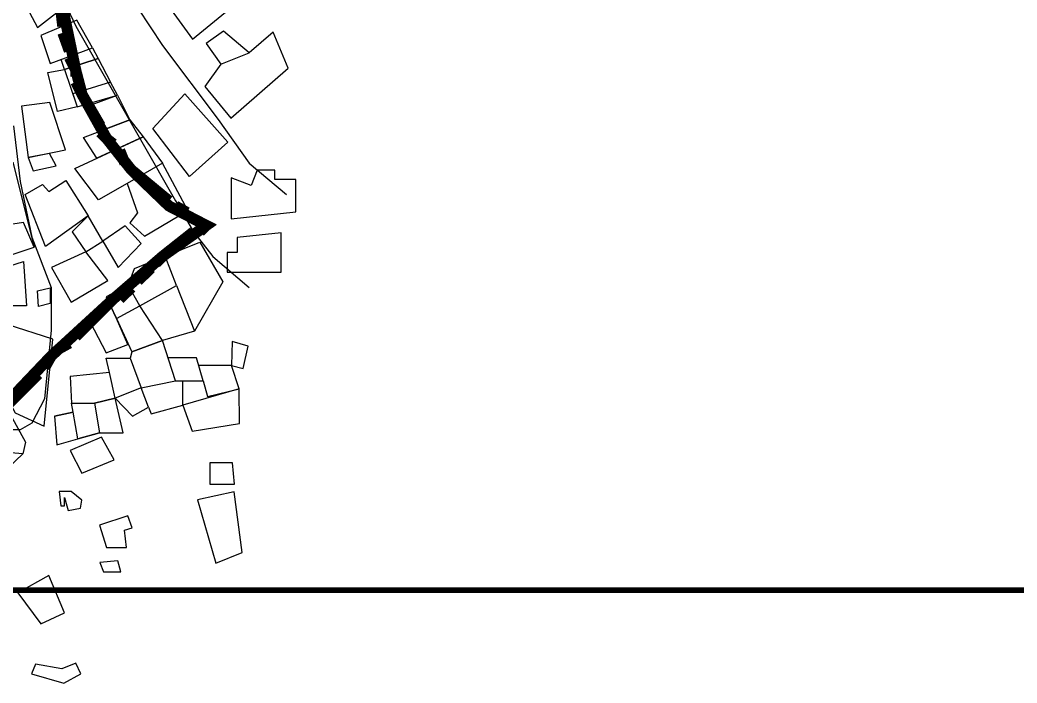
# Model space of a CAD drawing. Header units: millimetres. Extents: x -3588 to 75209, y -3737 to 38254.
# Drawn here: x 6779.7 to 6997.3, y 5607.1 to 5751.9 of the extents above; entities that cross this region are included whole.
import ezdxf

# ---------------------------------------------------------------- set-up
doc = ezdxf.new("R2010")
doc.units = ezdxf.units.MM
doc.layers.add('P', color=253, linetype='Continuous')

msp = doc.modelspace()

# ---------------------------------------------------------------- linework, layer by layer
at = {"color": 100}
for points in [[(6781.96, 5758.603), (6780.091, 5756.83), (6783.548, 5750.203), (6791.021, 5755.99), (6782.707, 5770.177), (6777.102, 5768.217), (6781.96, 5758.603), (6777.102, 5768.217), (6777.102, 5771.204), (6775.327, 5771.204), (6775.327, 5774.284), (6778.41, 5774.284), (6776.822, 5775.871), (6781.212, 5774.097), (6782.707, 5770.177)], [(6784.26, 5748.431), (6786.32, 5742.324), (6795.54, 5745.744), (6792.152, 5751.816), (6784.26, 5748.431), (6786.32, 5742.324), (6795.54, 5745.744), (6796.793, 5743.413), (6789.432, 5741.063), (6788.699, 5743.207)], [(6789.432, 5741.063), (6796.793, 5743.413), (6799.487, 5738.272), (6791.249, 5735.749), (6792.233, 5732.873), (6800.969, 5735.405), (6799.487, 5738.272)], [(6785.778, 5740.38), (6789.432, 5741.063), (6792.233, 5732.873), (6787.895, 5731.849), (6785.778, 5740.38)], [(6793.893, 5732.814), (6800.969, 5735.405), (6803.683, 5730.037), (6797.367, 5727.628), (6793.893, 5732.814)]]:
    msp.add_lwpolyline(points, dxfattribs=at)
at = {"color": 132}
for points in [[(6812.118, 5754.879), (6817.366, 5747.685), (6826.152, 5754.879), (6820.783, 5760.61), (6812.118, 5754.879)], [(6820.367, 5746.719), (6823.564, 5742.194), (6820.041, 5737.343), (6825.726, 5730.398), (6838.203, 5741.291), (6834.932, 5749.158), (6829.724, 5744.68), (6824.152, 5749.401), (6820.367, 5746.719), (6823.564, 5742.194), (6829.724, 5744.68)], [(6808.734, 5728.137), (6815.714, 5735.689), (6825.038, 5725.188), (6816.705, 5717.691), (6808.734, 5728.137)], [(6780.023, 5733.05), (6781.524, 5721.86), (6789.657, 5723.485), (6786.216, 5733.8), (6780.023, 5733.05)], [(6793.605, 5726.194), (6803.683, 5730.037), (6806.584, 5726.35), (6796.482, 5721.643), (6793.605, 5726.194)], [(6803.074, 5716.163), (6796.833, 5712.61), (6791.709, 5719.42), (6806.584, 5726.35), (6810.846, 5720.589)], [(6781.524, 5721.86), (6782.583, 5718.914), (6787.584, 5719.973), (6786.169, 5722.704), (6781.524, 5721.86)], [(6803.074, 5716.163), (6805.331, 5709.734), (6803.726, 5707.59), (6806.918, 5704.64), (6816.362, 5710.235), (6810.846, 5720.589), (6803.074, 5716.163)], [(6825.802, 5717.367), (6825.802, 5708.438), (6839.938, 5709.975), (6839.938, 5717.001), (6835.324, 5717.001), (6835.324, 5719.05), (6831.442, 5719.05), (6830.197, 5715.683), (6825.802, 5717.367)], [(6780.882, 5713.74), (6784.637, 5715.912), (6786.004, 5714.398), (6789.741, 5716.817), (6794.598, 5709.078), (6785.3, 5702.413), (6780.882, 5713.74)], [(6791.114, 5705.612), (6794.112, 5701.211), (6797.774, 5703.597), (6794.598, 5709.078), (6791.114, 5705.612)], [(6797.774, 5703.597), (6801.136, 5697.795), (6806.158, 5703.04), (6802.696, 5706.899), (6797.774, 5703.597)], [(6827.086, 5704.353), (6827.086, 5701.113), (6824.919, 5701.113), (6824.919, 5696.826), (6836.706, 5696.826), (6836.706, 5705.349), (6827.086, 5704.353)], [(6811.365, 5700.253), (6818.927, 5703.307), (6823.971, 5694.708), (6817.824, 5683.903)], [(6786.565, 5697.788), (6790.897, 5690.234), (6798.899, 5694.961), (6794.112, 5701.211), (6786.565, 5697.788)], [(6813.894, 5693.851), (6811.365, 5700.253), (6804.619, 5697.528), (6803.356, 5693.961)], [(6798.531, 5691.382), (6800.747, 5686.673), (6805.881, 5689.476), (6803.356, 5693.961), (6798.531, 5691.382)]]:
    msp.add_lwpolyline(points, dxfattribs=at)
at = {"color": 30}
for points in [[(6773.471, 5706.542), (6770.396, 5720.795), (6778.144, 5720.795), (6782.816, 5702.242)], [(6773.471, 5706.542), (6767.199, 5703.839), (6770.519, 5698.187), (6782.816, 5702.242), (6780.48, 5707.648), (6773.471, 5706.542)], [(6775.498, 5697.532), (6780.458, 5699.092), (6781.162, 5689.425), (6776.172, 5689.425)], [(6783.55, 5692.729), (6786.275, 5693.371), (6786.275, 5689.976), (6783.764, 5689.334), (6783.55, 5692.729)]]:
    msp.add_lwpolyline(points, dxfattribs=at)
at = {"color": 244}
for points in [[(6800.747, 5686.673), (6799.583, 5689.147), (6795.053, 5685.86), (6798.518, 5679.17), (6803.255, 5681.035), (6800.747, 5686.673), (6804.16, 5679.422), (6810.791, 5681.895), (6805.881, 5689.476), (6813.894, 5693.851), (6817.824, 5683.903), (6810.791, 5681.895)], [(6776.907, 5685.337), (6775.541, 5671.916), (6778.671, 5666.115), (6784.989, 5663.158), (6786.924, 5682.153), (6776.907, 5685.337)], [(6806.168, 5671.515), (6813.687, 5673.048), (6810.791, 5681.895), (6804.16, 5679.422), (6803.789, 5678.011)], [(6826.044, 5681.684), (6825.887, 5676.422), (6828.392, 5675.761), (6829.539, 5680.626), (6826.044, 5681.684)], [(6799.244, 5674.926), (6798.54, 5678.011), (6803.789, 5678.011), (6806.168, 5671.515), (6800.525, 5669.309)], [(6813.687, 5673.048), (6819.672, 5673.048), (6818.214, 5678.108), (6812.031, 5678.108)], [(6819.672, 5673.048), (6820.655, 5669.638), (6827.575, 5671.362), (6825.887, 5676.422), (6818.7, 5676.422)], [(6790.664, 5674.001), (6790.995, 5668.191), (6795.95, 5668.191), (6800.525, 5669.309), (6799.244, 5674.926), (6790.664, 5674.001)], [(6800.525, 5669.309), (6804.25, 5665.382), (6807.779, 5667.298), (6806.168, 5671.515)], [(6807.779, 5667.298), (6808.325, 5665.87), (6815.222, 5667.758), (6815.222, 5667.758), (6815.222, 5673.048)], [(6815.222, 5667.758), (6817.294, 5662.085), (6827.652, 5663.772), (6827.575, 5671.362), (6815.222, 5667.758)], [(6765.394, 5665.487), (6765.394, 5669.05), (6776.431, 5667.905), (6780.931, 5659.676), (6780.336, 5657.131), (6766.116, 5658.319)], [(6787.258, 5665.371), (6787.786, 5659.112), (6792.361, 5660.378), (6791.34, 5666.215), (6787.258, 5665.371), (6791.34, 5666.215), (6790.995, 5668.191), (6795.95, 5668.191), (6797.041, 5661.749), (6792.361, 5660.378), (6797.041, 5661.749), (6802.249, 5661.749), (6800.525, 5669.309), (6795.95, 5668.191)], [(6790.692, 5657.874), (6793.223, 5652.886), (6800.261, 5655.796), (6797.522, 5660.75), (6790.692, 5657.874)], [(6764.8, 5654.247), (6763.631, 5650.631), (6770.937, 5648.283), (6780.336, 5657.131)], [(6821.126, 5655.159), (6821.126, 5650.545), (6826.53, 5650.545), (6826.062, 5655.159), (6821.126, 5655.159)], [(6788.297, 5648.943), (6788.654, 5645.773), (6789.447, 5645.773), (6789.447, 5647.635), (6789.943, 5645.813), (6790.229, 5644.761), (6792.917, 5645.278), (6793.235, 5647.061), (6790.895, 5648.923), (6788.297, 5648.943)], [(6818.442, 5647.079), (6822.42, 5633.3), (6828.202, 5635.578), (6826.452, 5648.828), (6818.442, 5647.079)], [(6797.101, 5641.585), (6798.625, 5636.716), (6802.936, 5636.716), (6802.495, 5640.503), (6804.219, 5641.003), (6803.237, 5643.588), (6797.101, 5641.585)], [(6797.177, 5633.384), (6797.964, 5631.352), (6801.735, 5631.352), (6801.047, 5633.81), (6797.177, 5633.384)], [(6779.26, 5626.788), (6784.265, 5619.999), (6789.452, 5622.454), (6785.994, 5630.607), (6779.26, 5626.788)], [(6783.137, 5611.258), (6782.229, 5609.108), (6789.256, 5607.102), (6792.985, 5609.108), (6791.885, 5611.449), (6788.826, 5610.207), (6783.137, 5611.258)]]:
    msp.add_lwpolyline(points, dxfattribs=at)
at = {"layer": 'P'}
for points, const_width in [([(6778.337, 5788.299), (6782.29, 5780.105), (6785.106, 5774.744), (6787.939, 5759.78), (6791.892, 5740.88), (6793.3, 5735.518), (6798.661, 5725.916), (6804.023, 5719.131), (6812.216, 5711.241), (6820.394, 5707), (6810.808, 5700.23), (6800.07, 5690.916), (6786.53, 5678.481), (6764.781, 5655.628)], 2.417), ([(6778.337, 5788.299), (6782.29, 5780.105), (6785.106, 5774.744), (6787.939, 5759.78), (6791.892, 5740.88), (6793.3, 5735.518), (6798.661, 5725.916), (6804.023, 5719.131), (6812.216, 5711.241), (6820.394, 5707), (6810.808, 5700.23), (6800.07, 5690.916), (6786.53, 5678.481), (6764.781, 5655.628)], 1.2), ([(6787.939, 5761.204), (6787.939, 5759.78), (6789.059, 5750.466)], 2.417), ([(6789.059, 5749.058), (6790.483, 5745.105)], 2.417), ([(6790.483, 5743.696), (6791.892, 5740.88), (6791.892, 5739.455)], 2.417), ([(6791.892, 5738.335), (6793.3, 5735.518), (6797.253, 5728.733)], 2.417), ([(6797.253, 5727.325), (6798.661, 5725.916), (6800.07, 5724.78)], 2.417), ([(6801.478, 5723.372), (6802.614, 5720.555)], 2.417), ([(6804.023, 5719.131), (6812.216, 5712.361)], 2.417), ([(6813.625, 5711.241), (6816.169, 5709.816)], 2.417), ([(6817.578, 5708.408), (6820.394, 5707), (6818.986, 5705.592)], 2.417), ([(6817.578, 5705.592), (6810.808, 5700.23), (6809.384, 5698.806)], 2.417), ([(6808.264, 5697.686), (6805.431, 5694.869)], 2.417), ([(6804.023, 5693.445), (6801.478, 5690.916)], 2.417), ([(6800.07, 5690.916), (6791.892, 5682.722)], 2.417), ([(6790.483, 5681.314), (6787.939, 5679.906)], 2.417), ([(6786.53, 5678.481), (6785.106, 5675.953)], 2.417), ([(6783.698, 5674.544), (6775.52, 5666.35)], 2.417), ([(-1527.836, 5627.376), (13672.794, 5627.376)], 1.2)]:
    msp.add_lwpolyline(points, dxfattribs=dict(at, const_width=const_width))
for points in [[(6786.53, 5789.707), (6791.892, 5778.985), (6800.07, 5762.613), (6810.808, 5746.241), (6822.939, 5730.141), (6829.709, 5720.555), (6837.902, 5713.769)], [(6779.745, 5785.754), (6781.153, 5773.335), (6791.892, 5750.466), (6813.625, 5712.361), (6817.578, 5705.592), (6821.803, 5700.23), (6829.709, 5693.445)], [(6778.337, 5728.733), (6779.745, 5716.602), (6782.29, 5704.455), (6786.53, 5693.445), (6786.53, 5684.131), (6785.106, 5669.167), (6782.29, 5663.806), (6779.745, 5662.397), (6771.567, 5662.397)]]:
    msp.add_lwpolyline(points, dxfattribs=at)

doc.saveas('drawing.dxf')
